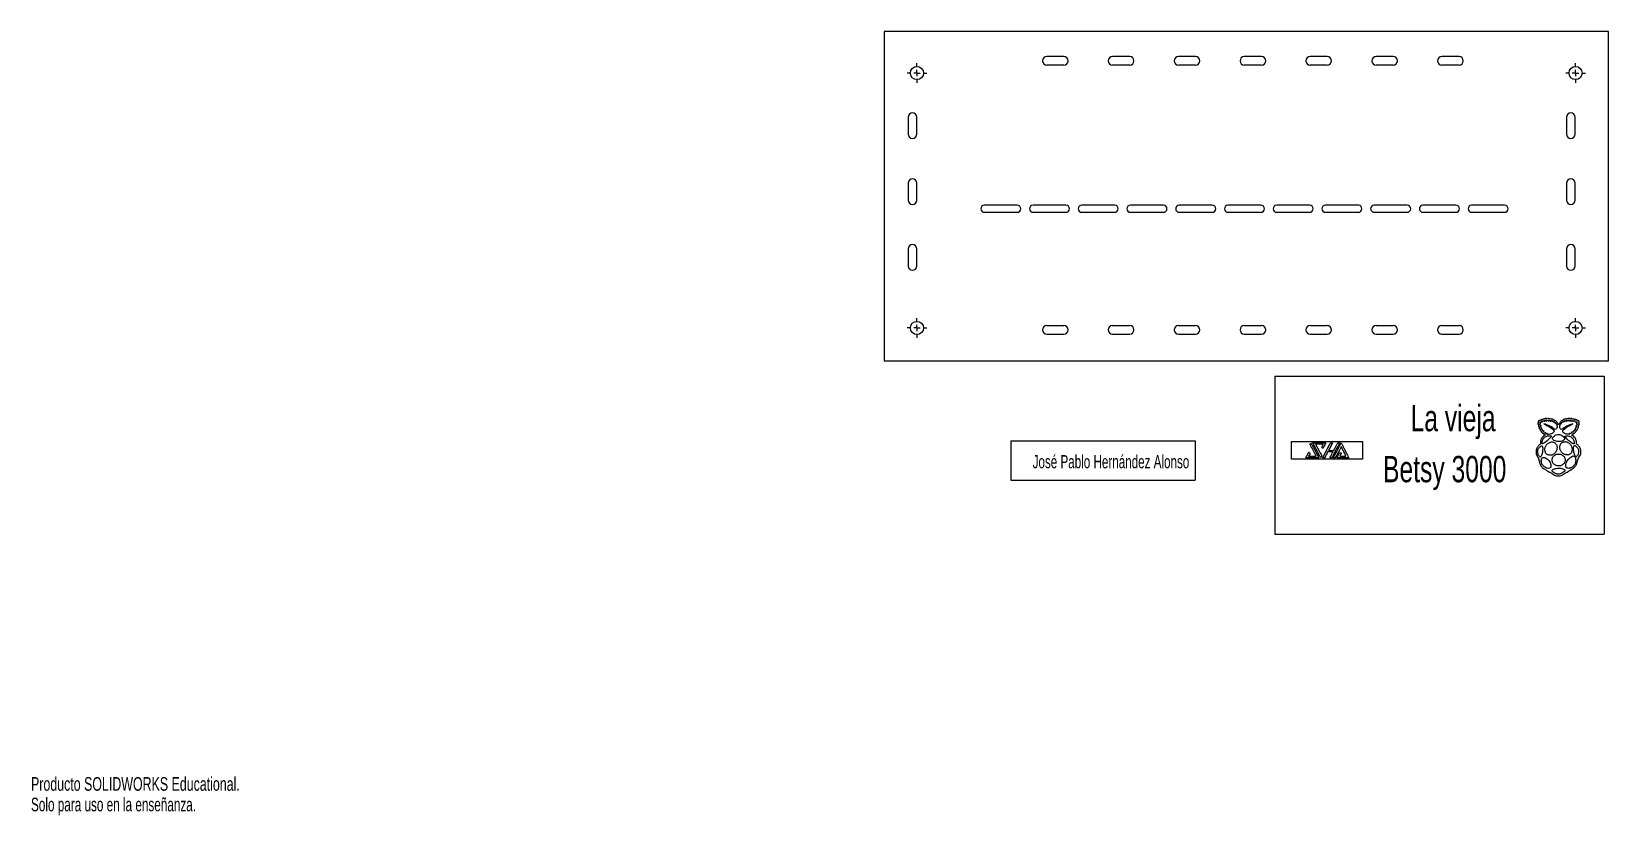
# Paper-space layout 'Layout1' of a CAD drawing. Extents: x 0 to 1198, y 0 to 595.
import ezdxf
from ezdxf.enums import TextEntityAlignment as Align

# ---------------------------------------------------------------- set-up
doc = ezdxf.new("R2010")
doc.units = 0
doc.layers.get('0').update_dxf_attribs({"linetype": 'CONTINUOUS'})

# ---------------------------------------------------------------- blocks, each defined once
blk = doc.blocks.new('RASPBERRY-PI__1_')
at = {"color": 7, "linetype": 'CONTINUOUS'}
for p, q in [((145, 3978), (143, 3959)), ((143, 3959), (146, 3937)), ((152, 3996), (145, 3978)), ((146, 3937), (154, 3912)), ((172, 4032), (152, 3996)), ((158, 4140), (154, 4106)), ((154, 4106), (158, 4070)), ((154, 3912), (189, 3847)), ((173, 4169), (158, 4140)), ((158, 4070), (172, 4032)), ((196, 4193), (173, 4169)), ((174, 3817), (173, 3798)), ((173, 3798), (177, 3778)), ((179, 3833), (174, 3817)), ((177, 3778), (185, 3757)), ((189, 3847), (179, 3833)), ((185, 3757), (199, 3736)), ((229, 4210), (196, 4193)), ((199, 3736), (217, 3716)), ((217, 3716), (240, 3696)), ((272, 4218), (229, 4210)), ((240, 3696), (234, 3649)), ((234, 3649), (236, 3627)), ((236, 3627), (242, 3606)), ((242, 3606), (252, 3586)), ((271, 3920), (256, 3948)), ((256, 3948), (340, 3948)), ((290, 3896), (271, 3920)), ((324, 4217), (272, 4218)), ((307, 4036), (273, 4099)), ((273, 4099), (475, 4099)), ((330, 3862), (290, 3896)), ((319, 3769), (291, 3814)), ((291, 3814), (316, 3804)), ((325, 3995), (307, 4036)), ((316, 3804), (341, 3801)), ((351, 3730), (319, 3769)), ((346, 4244), (324, 4217)), ((340, 3948), (325, 3995)), ((368, 3837), (330, 3862)), ((416, 3587), (340, 3646)), ((340, 3646), (424, 3646)), ((341, 3801), (366, 3804)), ((374, 4263), (346, 4244)), ((387, 3691), (351, 3730)), ((366, 3804), (391, 3814)), ((382, 3826), (368, 3837)), ((405, 4275), (374, 4263)), ((391, 3814), (382, 3826)), ((424, 3646), (387, 3691)), ((437, 4282), (405, 4275)), ((424, 4167), (487, 4173)), ((475, 4099), (424, 4167)), ((494, 4286), (437, 4282)), ((487, 4173), (546, 4171)), ((525, 4284), (494, 4286)), ((542, 4299), (525, 4284)), ((568, 4314), (542, 4299)), ((546, 4171), (599, 4162)), ((606, 4322), (568, 4314)), ((711, 3925), (592, 3965)), ((592, 3965), (741, 3886)), ((599, 4162), (643, 4150)), ((631, 4322), (606, 4322)), ((634, 4202), (610, 4217)), ((610, 4217), (795, 4167)), ((660, 4318), (631, 4322)), ((651, 4184), (634, 4202)), ((643, 4150), (653, 4157)), ((656, 4174), (651, 4184)), ((653, 4157), (657, 4165)), ((657, 4165), (656, 4174)), ((680, 4334), (660, 4318)), ((701, 4346), (680, 4334)), ((723, 4354), (701, 4346)), ((828, 3880), (711, 3925)), ((746, 4358), (723, 4354)), ((741, 3886), (874, 3810)), ((794, 4209), (744, 4251)), ((744, 4251), (818, 4235)), ((795, 4353), (746, 4358)), ((802, 4199), (794, 4209)), ((844, 4335), (795, 4353)), ((795, 4167), (803, 4179)), ((806, 4189), (802, 4199)), ((803, 4179), (806, 4189)), ((818, 4235), (870, 4215)), ((942, 3831), (828, 3880)), ((885, 4358), (844, 4335)), ((870, 4215), (909, 4192)), ((874, 3810), (992, 3739)), ((899, 4365), (885, 4358)), ((912, 4368), (899, 4365)), ((909, 4192), (946, 4167)), ((947, 4365), (912, 4368)), ((956, 4209), (928, 4251)), ((928, 4251), (983, 4226)), ((1053, 3776), (942, 3831)), ((946, 4167), (955, 4179)), ((977, 4358), (947, 4365)), ((955, 4179), (959, 4189)), ((959, 4189), (956, 4209)), ((1030, 4335), (977, 4358)), ((983, 4226), (1025, 4200)), ((992, 3739), (1095, 3671)), ((1025, 4200), (1096, 4150)), ((1064, 4344), (1030, 4335)), ((1159, 3717), (1053, 3776)), ((1091, 4346), (1064, 4344)), ((1114, 4343), (1091, 4346)), ((1095, 3671), (1184, 3606)), ((1096, 4150), (1109, 4163)), ((1109, 4163), (1118, 4179)), ((1132, 4337), (1114, 4343)), ((1120, 4202), (1114, 4234)), ((1114, 4234), (1172, 4181)), ((1118, 4179), (1120, 4202)), ((1164, 4318), (1132, 4337)), ((1261, 3653), (1159, 3717)), ((1198, 4301), (1164, 4318)), ((1172, 4181), (1203, 4151)), ((1184, 3606), (1261, 3544)), ((1232, 4304), (1198, 4301)), ((1203, 4151), (1231, 4116)), ((1231, 4116), (1241, 4123)), ((1262, 4302), (1232, 4304)), ((1241, 4123), (1248, 4132)), ((1252, 4152), (1248, 4200)), ((1248, 4200), (1321, 4125)), ((1248, 4132), (1252, 4152)), ((1358, 3585), (1261, 3653)), ((1287, 4295), (1262, 4302)), ((1309, 4284), (1287, 4295)), ((1347, 4254), (1309, 4284)), ((1321, 4125), (1383, 4049)), ((1383, 4217), (1347, 4254)), ((1432, 4217), (1383, 4217)), ((1383, 4049), (1392, 4055)), ((1392, 4055), (1397, 4070)), ((1397, 4070), (1399, 4116)), ((1399, 4116), (1452, 4057)), ((1491, 4181), (1432, 4217)), ((1452, 4057), (1504, 3984)), ((1541, 4138), (1491, 4181)), ((1504, 3984), (1549, 3901)), ((1562, 3605), (1535, 3570)), ((1583, 4090), (1541, 4138)), ((1549, 3901), (1568, 3858)), ((1581, 3644), (1562, 3605)), ((1568, 3858), (1582, 3814)), ((1591, 3684), (1581, 3644)), ((1582, 3814), (1591, 3770)), ((1617, 4039), (1583, 4090)), ((1591, 3770), (1594, 3726)), ((1594, 3726), (1591, 3684)), ((1646, 3987), (1617, 4039)), ((1669, 3936), (1646, 3987)), ((1702, 3847), (1669, 3936)), ((1736, 3929), (1702, 3847)), ((1761, 3979), (1736, 3929)), ((1792, 4032), (1761, 3979)), ((1828, 4085), (1792, 4032)), ((1800, 3726), (1804, 3770)), ((1803, 3684), (1800, 3726)), ((1813, 3644), (1803, 3684)), ((1804, 3770), (1813, 3814)), ((1813, 3814), (1827, 3858)), ((1830, 3605), (1813, 3644)), ((1827, 3858), (1845, 3901)), ((1869, 4136), (1828, 4085)), ((1856, 3570), (1830, 3605)), ((1845, 3901), (1892, 3984)), ((1917, 4181), (1869, 4136)), ((1892, 3984), (1947, 4057)), ((1971, 4217), (1917, 4181)), ((1947, 4057), (2004, 4116)), ((2021, 4217), (1971, 4217)), ((2004, 4116), (2007, 4094)), ((2007, 4094), (2012, 4076)), ((2012, 4076), (2021, 4049)), ((2057, 4254), (2021, 4217)), ((2021, 4049), (2088, 4125)), ((2125, 3651), (2028, 3584)), ((2094, 4284), (2057, 4254)), ((2088, 4125), (2155, 4200)), ((2116, 4295), (2094, 4284)), ((2141, 4302), (2116, 4295)), ((2227, 3713), (2125, 3651)), ((2125, 3544), (2202, 3606)), ((2171, 4304), (2141, 4302)), ((2155, 4200), (2151, 4158)), ((2151, 4158), (2155, 4139)), ((2155, 4139), (2172, 4116)), ((2206, 4301), (2171, 4304)), ((2172, 4116), (2198, 4151)), ((2198, 4151), (2227, 4181)), ((2202, 3606), (2292, 3671)), ((2239, 4318), (2206, 4301)), ((2227, 4181), (2262, 4208)), ((2334, 3770), (2227, 3713)), ((2271, 4337), (2239, 4318)), ((2262, 4208), (2307, 4234)), ((2289, 4343), (2271, 4337)), ((2312, 4346), (2289, 4343)), ((2292, 3671), (2395, 3739)), ((2297, 4216), (2293, 4202)), ((2293, 4202), (2293, 4189)), ((2293, 4189), (2296, 4179)), ((2296, 4179), (2309, 4163)), ((2307, 4234), (2297, 4216)), ((2309, 4163), (2323, 4150)), ((2339, 4344), (2312, 4346)), ((2323, 4150), (2395, 4200)), ((2444, 3823), (2334, 3770)), ((2374, 4335), (2339, 4344)), ((2412, 4351), (2374, 4335)), ((2395, 4200), (2437, 4226)), ((2395, 3739), (2512, 3810)), ((2454, 4366), (2412, 4351)), ((2437, 4226), (2491, 4251)), ((2558, 3873), (2444, 3823)), ((2477, 4369), (2454, 4366)), ((2464, 4209), (2461, 4189)), ((2461, 4189), (2465, 4179)), ((2491, 4251), (2464, 4209)), ((2465, 4179), (2475, 4167)), ((2475, 4167), (2511, 4189)), ((2501, 4365), (2477, 4369)), ((2529, 4355), (2501, 4365)), ((2511, 4189), (2550, 4209)), ((2512, 3810), (2645, 3886)), ((2559, 4335), (2529, 4355)), ((2550, 4209), (2602, 4228)), ((2794, 3965), (2558, 3873)), ((2609, 4353), (2559, 4335)), ((2602, 4228), (2676, 4251)), ((2635, 4357), (2609, 4353)), ((2624, 4189), (2622, 4179)), ((2622, 4179), (2626, 4167)), ((2638, 4209), (2624, 4189)), ((2626, 4167), (2811, 4217)), ((2661, 4358), (2635, 4357)), ((2659, 4228), (2638, 4209)), ((2645, 3886), (2794, 3965)), ((2676, 4251), (2659, 4228)), ((2688, 4354), (2661, 4358)), ((2716, 4346), (2688, 4354)), ((2777, 4318), (2716, 4346)), ((2768, 4177), (2763, 4163)), ((2763, 4163), (2767, 4156)), ((2767, 4156), (2777, 4150)), ((2811, 4217), (2768, 4177)), ((2831, 4324), (2777, 4318)), ((2777, 4150), (2827, 4164)), ((2827, 4164), (2880, 4177)), ((2869, 4320), (2831, 4324)), ((2895, 4306), (2869, 4320)), ((2880, 4177), (2935, 4181)), ((2911, 4284), (2895, 4306)), ((2943, 4286), (2911, 4284)), ((3004, 3595), (2928, 3528)), ((2935, 4181), (2964, 4176)), ((3000, 4282), (2943, 4286)), ((2995, 4167), (2945, 4116)), ((2945, 4116), (3147, 4116)), ((2964, 4176), (2995, 4167)), ((3069, 3732), (2995, 3663)), ((2995, 3663), (3008, 3653)), ((3031, 4275), (3000, 4282)), ((3079, 3663), (3004, 3595)), ((3008, 3653), (3025, 3650)), ((3025, 3650), (3047, 3653)), ((3049, 3837), (3029, 3814)), ((3029, 3814), (3044, 3804)), ((3062, 4263), (3031, 4275)), ((3044, 3804), (3067, 3801)), ((3047, 3653), (3079, 3663)), ((3081, 3864), (3049, 3837)), ((3090, 4244), (3062, 4263)), ((3078, 4010), (3063, 3965)), ((3063, 3965), (3147, 3965)), ((3067, 3801), (3095, 3804)), ((3102, 3769), (3069, 3732)), ((3098, 4047), (3078, 4010)), ((3116, 3904), (3081, 3864)), ((3113, 4217), (3090, 4244)), ((3095, 3804), (3130, 3814)), ((3147, 4116), (3098, 4047)), ((3130, 3814), (3102, 3769)), ((3159, 4218), (3113, 4217)), ((3133, 3931), (3116, 3904)), ((3147, 3965), (3133, 3931)), ((3197, 4210), (3159, 4218)), ((3171, 3591), (3179, 3611)), ((3179, 3611), (3184, 3632)), ((3180, 3679), (3212, 3727)), ((3184, 3655), (3180, 3679)), ((3184, 3632), (3184, 3655)), ((3228, 4193), (3197, 4210)), ((3212, 3727), (3231, 3770)), ((3249, 4169), (3228, 4193)), ((3231, 3847), (3251, 3877)), ((3237, 3809), (3231, 3847)), ((3231, 3770), (3237, 3809)), ((3247, 4032), (3261, 4070)), ((3261, 3994), (3247, 4032)), ((3262, 4140), (3249, 4169)), ((3251, 3877), (3264, 3904)), ((3261, 4070), (3266, 4106)), ((3270, 3952), (3261, 3994)), ((3266, 4106), (3262, 4140)), ((3264, 3904), (3270, 3929)), ((3270, 3929), (3270, 3952)), ((252, 3586), (266, 3566)), ((266, 3566), (307, 3528)), ((324, 2436), (291, 2386)), ((307, 3528), (306, 3498)), ((306, 3498), (313, 3471)), ((313, 3471), (327, 3447)), ((326, 2506), (324, 2436)), ((332, 2571), (326, 2506)), ((327, 3447), (345, 3425)), ((341, 2632), (332, 2571)), ((354, 2688), (341, 2632)), ((345, 3425), (383, 3389)), ((370, 2740), (354, 2688)), ((389, 2788), (370, 2740)), ((383, 3389), (408, 3360)), ((411, 2832), (389, 2788)), ((408, 3511), (456, 3513)), ((458, 3476), (408, 3511)), ((408, 3360), (422, 3323)), ((435, 2873), (411, 2832)), ((492, 3528), (416, 3587)), ((422, 3323), (446, 3287)), ((492, 2946), (435, 2873)), ((446, 3287), (464, 3270)), ((456, 3513), (476, 3518)), ((509, 3446), (458, 3476)), ((459, 2543), (467, 2613)), ((459, 2470), (459, 2543)), ((462, 2456), (459, 2470)), ((470, 2448), (462, 2456)), ((464, 3270), (488, 3254)), ((467, 2613), (483, 2678)), ((483, 2445), (470, 2448)), ((476, 3518), (492, 3528)), ((483, 2678), (505, 2739)), ((498, 2445), (483, 2445)), ((488, 3254), (519, 3239)), ((558, 3008), (492, 2946)), ((540, 2459), (498, 2445)), ((505, 2739), (533, 2795)), ((610, 3394), (509, 3446)), ((519, 3239), (559, 3226)), ((525, 3377), (567, 3379)), ((546, 3360), (525, 3377)), ((533, 2795), (567, 2846)), ((592, 2486), (540, 2459)), ((569, 3345), (546, 3360)), ((631, 3061), (558, 3008)), ((559, 3226), (568, 3197)), ((567, 3379), (610, 3394)), ((567, 2846), (607, 2891)), ((568, 3197), (580, 3174)), ((622, 3320), (569, 3345)), ((580, 3174), (597, 3156)), ((653, 2524), (592, 2486)), ((597, 3156), (616, 3142)), ((607, 2891), (651, 2932)), ((616, 3142), (661, 3122)), ((744, 3276), (622, 3320)), ((711, 3108), (631, 3061)), ((651, 2932), (701, 2967)), ((719, 2572), (653, 2524)), ((661, 3122), (711, 3108)), ((676, 3243), (699, 3246)), ((709, 3232), (676, 3243)), ((699, 3246), (717, 3253)), ((701, 2967), (755, 2996)), ((741, 3226), (709, 3232)), ((717, 3253), (744, 3276)), ((859, 2686), (719, 2572)), ((803, 3220), (741, 3226)), ((755, 2996), (813, 3020)), ((793, 2361), (829, 2400)), ((852, 3217), (803, 3220)), ((813, 3020), (874, 3037)), ((828, 3159), (866, 3184)), ((888, 3154), (828, 3159)), ((829, 2400), (866, 2436)), ((868, 3214), (852, 3217)), ((993, 2809), (859, 2686)), ((866, 3184), (875, 3196)), ((866, 2436), (905, 2468)), ((879, 3209), (868, 3214)), ((874, 3037), (938, 3048)), ((875, 3196), (879, 3209)), ((962, 3156), (888, 3154)), ((905, 2468), (946, 2497)), ((938, 3048), (1006, 3052)), ((946, 2497), (989, 2521)), ((1045, 3165), (962, 3156)), ((989, 2521), (1032, 2542)), ((1098, 2921), (993, 2809)), ((1006, 3052), (1075, 3050)), ((1032, 2542), (1076, 2558)), ((1130, 3186), (1045, 3165)), ((1075, 3050), (1147, 3041)), ((1076, 2558), (1120, 2570)), ((1135, 2968), (1098, 2921)), ((1120, 2570), (1164, 2577)), ((1172, 3201), (1130, 3186)), ((1157, 3005), (1135, 2968)), ((1147, 3041), (1157, 3038)), ((1157, 3038), (1162, 3030)), ((1161, 3019), (1157, 3005)), ((1162, 3030), (1161, 3019)), ((1164, 2577), (1209, 2580)), ((1213, 3220), (1172, 3201)), ((1209, 2580), (1252, 2578)), ((1251, 3243), (1213, 3220)), ((1248, 2856), (1251, 2879)), ((1250, 2834), (1248, 2856)), ((1257, 2812), (1250, 2834)), ((1286, 3270), (1251, 3243)), ((1251, 2879), (1258, 2902)), ((1252, 2578), (1295, 2572)), ((1281, 2767), (1257, 2812)), ((1258, 2902), (1286, 2950)), ((1261, 3544), (1327, 3485)), ((1321, 2725), (1281, 2767)), ((1318, 3301), (1286, 3270)), ((1286, 2950), (1330, 2998)), ((1295, 2572), (1337, 2560)), ((1345, 3338), (1318, 3301)), ((1374, 2686), (1321, 2725)), ((1327, 3485), (1383, 3427)), ((1330, 2998), (1387, 3043)), ((1337, 2560), (1377, 2543)), ((1367, 3380), (1345, 3338)), ((1450, 3511), (1358, 3585)), ((1383, 3427), (1367, 3380)), ((1440, 2653), (1374, 2686)), ((1377, 2543), (1416, 2520)), ((1387, 3043), (1455, 3082)), ((1416, 2520), (1452, 2493)), ((1517, 2627), (1440, 2653)), ((1498, 3539), (1450, 3511)), ((1452, 2493), (1484, 2462)), ((1455, 3082), (1532, 3114)), ((1484, 2462), (1512, 2428)), ((1535, 3570), (1498, 3539)), ((1512, 2428), (1535, 2391)), ((1605, 2610), (1517, 2627)), ((1532, 3114), (1615, 3134)), ((1702, 2604), (1605, 2610)), ((1615, 3134), (1702, 3142)), ((1702, 3142), (1779, 3135)), ((1798, 2609), (1702, 2604)), ((1779, 3135), (1857, 3116)), ((1886, 2622), (1798, 2609)), ((1844, 2365), (1865, 2406)), ((1891, 3539), (1856, 3570)), ((1857, 3116), (1934, 3086)), ((1865, 2406), (1890, 2444)), ((1963, 2643), (1886, 2622)), ((1890, 2444), (1919, 2479)), ((1937, 3511), (1891, 3539)), ((1919, 2479), (1951, 2510)), ((1934, 3086), (2004, 3047)), ((2028, 3584), (1937, 3511)), ((1951, 2510), (1987, 2537)), ((2029, 2671), (1963, 2643)), ((1987, 2537), (2026, 2560)), ((2004, 3427), (2059, 3485)), ((2020, 3380), (2004, 3427)), ((2004, 3047), (2065, 3001)), ((2042, 3339), (2020, 3380)), ((2026, 2560), (2067, 2577)), ((2083, 2706), (2029, 2671)), ((2069, 3303), (2042, 3339)), ((2059, 3485), (2125, 3544)), ((2065, 3001), (2113, 2950)), ((2067, 2577), (2109, 2590)), ((2100, 3272), (2069, 3303)), ((2122, 2746), (2083, 2706)), ((2135, 3246), (2100, 3272)), ((2109, 2590), (2153, 2598)), ((2113, 2950), (2130, 2923)), ((2136, 2768), (2122, 2746)), ((2130, 2923), (2144, 2896)), ((2174, 3224), (2135, 3246)), ((2147, 2791), (2136, 2768)), ((2144, 2896), (2152, 2867)), ((2153, 2814), (2147, 2791)), ((2152, 2867), (2155, 2839)), ((2155, 2839), (2153, 2814)), ((2153, 2598), (2198, 2600)), ((2214, 3206), (2174, 3224)), ((2191, 3013), (2196, 3021)), ((2191, 3002), (2191, 3013)), ((2196, 2988), (2191, 3002)), ((2196, 3021), (2206, 3024)), ((2218, 2951), (2196, 2988)), ((2198, 2600), (2243, 2599)), ((2206, 3024), (2277, 3033)), ((2256, 3192), (2214, 3206)), ((2254, 2904), (2218, 2951)), ((2243, 2599), (2288, 2592)), ((2360, 2792), (2254, 2904)), ((2342, 3173), (2256, 3192)), ((2277, 3033), (2347, 3036)), ((2288, 2592), (2334, 2581)), ((2334, 2581), (2378, 2565)), ((2425, 3163), (2342, 3173)), ((2347, 3036), (2414, 3032)), ((2493, 2669), (2360, 2792)), ((2378, 2565), (2422, 2545)), ((2414, 3032), (2479, 3022)), ((2422, 2545), (2464, 2521)), ((2559, 3159), (2425, 3163)), ((2464, 2521), (2505, 2492)), ((2479, 3022), (2540, 3006)), ((2634, 2556), (2493, 2669)), ((2505, 2492), (2543, 2459)), ((2524, 3219), (2508, 3209)), ((2508, 3209), (2514, 3196)), ((2514, 3196), (2527, 3184)), ((2547, 3224), (2524, 3219)), ((2527, 3184), (2559, 3159)), ((2540, 3006), (2598, 2984)), ((2543, 2459), (2579, 2422)), ((2607, 3228), (2547, 3224)), ((2579, 2422), (2613, 2380)), ((2598, 2984), (2652, 2955)), ((2676, 3235), (2607, 3228)), ((2700, 2508), (2634, 2556)), ((2652, 2955), (2701, 2921)), ((2729, 3309), (2676, 3293)), ((2676, 3293), (2703, 3270)), ((2710, 3244), (2676, 3235)), ((2693, 3108), (2742, 3122)), ((2767, 3062), (2693, 3108)), ((2761, 2469), (2700, 2508)), ((2701, 2921), (2746, 2882)), ((2703, 3270), (2721, 3262)), ((2743, 3259), (2710, 3244)), ((2721, 3262), (2743, 3259)), ((2783, 3329), (2729, 3309)), ((2742, 3122), (2787, 3142)), ((2746, 2882), (2786, 2836)), ((2813, 2442), (2761, 2469)), ((2838, 3010), (2767, 3062)), ((2834, 3352), (2783, 3329)), ((2786, 2836), (2820, 2785)), ((2787, 3142), (2807, 3156)), ((2807, 3156), (2823, 3174)), ((2918, 3446), (2811, 3394)), ((2811, 3394), (2826, 3377)), ((2855, 2429), (2813, 2442)), ((2820, 2785), (2848, 2729)), ((2823, 3174), (2836, 3197)), ((2826, 3377), (2844, 3373)), ((2878, 3377), (2834, 3352)), ((2836, 3197), (2844, 3226)), ((2904, 2950), (2838, 3010)), ((2844, 3373), (2878, 3377)), ((2844, 3226), (2884, 3239)), ((2848, 2729), (2870, 2668)), ((2871, 2428), (2855, 2429)), ((2870, 2668), (2886, 2601)), ((2883, 2432), (2871, 2428)), ((2891, 2440), (2883, 2432)), ((2884, 3239), (2915, 3254)), ((2886, 2601), (2894, 2530)), ((2895, 2453), (2891, 2440)), ((2894, 2530), (2895, 2453)), ((2962, 2879), (2904, 2950)), ((2915, 3254), (2939, 3270)), ((2969, 3476), (2918, 3446)), ((2928, 3528), (2944, 3518)), ((2939, 3270), (2958, 3287)), ((2944, 3518), (2964, 3513)), ((2958, 3287), (2981, 3323)), ((2987, 2839), (2962, 2879)), ((2964, 3513), (3012, 3511)), ((3012, 3511), (2969, 3476)), ((2981, 3323), (2995, 3360)), ((3010, 2795), (2987, 2839)), ((2995, 3360), (3028, 3379)), ((3030, 2747), (3010, 2795)), ((3028, 3379), (3066, 3413)), ((3047, 2695), (3030, 2747)), ((3061, 2638), (3047, 2695)), ((3071, 2576), (3061, 2638)), ((3066, 3413), (3084, 3435)), ((3077, 2509), (3071, 2576)), ((3079, 2436), (3077, 2509)), ((3113, 2386), (3079, 2436)), ((3084, 3435), (3099, 3462)), ((3099, 3462), (3109, 3493)), ((3109, 3493), (3113, 3528)), ((3113, 3528), (3147, 3557)), ((3147, 3557), (3171, 3591)), ((5, 1899), (0, 1827)), ((0, 1827), (3, 1752)), ((3, 1752), (16, 1677)), ((17, 1970), (5, 1899)), ((16, 1677), (38, 1601)), ((36, 2038), (17, 1970)), ((61, 2102), (36, 2038)), ((38, 1601), (71, 1526)), ((91, 2163), (61, 2102)), ((71, 1526), (116, 1451)), ((125, 2219), (91, 2163)), ((116, 1451), (172, 1378)), ((163, 2270), (125, 2219)), ((126, 1846), (131, 1907)), ((128, 1786), (126, 1846)), ((136, 1727), (128, 1786)), ((131, 1907), (144, 1968)), ((150, 1670), (136, 1727)), ((144, 1968), (163, 2027)), ((169, 1617), (150, 1670)), ((204, 2315), (163, 2270)), ((163, 2027), (191, 2085)), ((193, 1566), (169, 1617)), ((172, 1378), (188, 1295)), ((188, 1295), (208, 1220)), ((191, 2085), (227, 2141)), ((222, 1521), (193, 1566)), ((247, 2354), (204, 2315)), ((208, 1220), (256, 1075)), ((254, 1480), (222, 1521)), ((227, 2141), (272, 2193)), ((291, 2386), (247, 2354)), ((291, 1445), (254, 1480)), ((272, 2193), (327, 2242)), ((308, 1442), (291, 1445)), ((324, 1444), (308, 1442)), ((341, 1452), (324, 1444)), ((327, 2242), (391, 2285)), ((357, 1465), (341, 1452)), ((387, 1503), (357, 1465)), ((415, 1557), (387, 1503)), ((391, 2285), (410, 2288)), ((395, 1172), (401, 1240)), ((401, 1240), (416, 1298)), ((410, 2288), (428, 2286)), ((440, 1624), (415, 1557)), ((416, 1298), (441, 1345)), ((428, 2286), (443, 2278)), ((461, 1699), (440, 1624)), ((441, 1345), (457, 1363)), ((443, 2278), (457, 2266)), ((457, 2266), (479, 2227)), ((457, 1363), (475, 1378)), ((479, 1780), (461, 1699)), ((475, 1378), (501, 1391)), ((479, 2227), (493, 2173)), ((492, 1865), (479, 1780)), ((500, 1949), (492, 1865)), ((493, 2173), (502, 2106)), ((504, 2031), (500, 1949)), ((501, 1391), (529, 1400)), ((502, 2106), (504, 2031)), ((529, 1400), (558, 1404)), ((558, 1404), (589, 1405)), ((589, 1405), (654, 1394)), ((654, 1394), (721, 1369)), ((667, 1977), (668, 2025)), ((670, 1930), (667, 1977)), ((668, 2025), (672, 2074)), ((678, 1884), (670, 1930)), ((672, 2074), (682, 2124)), ((690, 1840), (678, 1884)), ((682, 2124), (695, 2173)), ((705, 1798), (690, 1840)), ((695, 2173), (712, 2222)), ((725, 1759), (705, 1798)), ((712, 2222), (734, 2271)), ((721, 1369), (789, 1332)), ((749, 1722), (725, 1759)), ((734, 2271), (760, 2319)), ((777, 1687), (749, 1722)), ((760, 2319), (793, 2361)), ((809, 1657), (777, 1687)), ((789, 1332), (855, 1283)), ((844, 1630), (809, 1657)), ((883, 1607), (844, 1630)), ((855, 1283), (920, 1225)), ((924, 1589), (883, 1607)), ((920, 1225), (979, 1159)), ((967, 1577), (924, 1589)), ((1011, 1569), (967, 1577)), ((1056, 1566), (1011, 1569)), ((1101, 1568), (1056, 1566)), ((1146, 1574), (1101, 1568)), ((1191, 1585), (1146, 1574)), ((1236, 1601), (1191, 1585)), ((1215, 1210), (1217, 1256)), ((1217, 1163), (1215, 1210)), ((1217, 1256), (1224, 1301)), ((1224, 1301), (1236, 1345)), ((1279, 1621), (1236, 1601)), ((1236, 1345), (1253, 1387)), ((1253, 1387), (1273, 1426)), ((1273, 1426), (1298, 1464)), ((1322, 1646), (1279, 1621)), ((1298, 1464), (1326, 1499)), ((1362, 1674), (1322, 1646)), ((1326, 1499), (1357, 1531)), ((1357, 1531), (1392, 1560)), ((1401, 1707), (1362, 1674)), ((1392, 1560), (1429, 1586)), ((1437, 1745), (1401, 1707)), ((1429, 1586), (1469, 1609)), ((1470, 1786), (1437, 1745)), ((1469, 1609), (1512, 1628)), ((1500, 1831), (1470, 1786)), ((1526, 1879), (1500, 1831)), ((1512, 1628), (1557, 1643)), ((1548, 1928), (1526, 1879)), ((1535, 2391), (1555, 2351)), ((1566, 1977), (1548, 1928)), ((1555, 2351), (1571, 2309)), ((1557, 1643), (1603, 1654)), ((1579, 2026), (1566, 1977)), ((1571, 2309), (1583, 2265)), ((1588, 2075), (1579, 2026)), ((1583, 2265), (1590, 2220)), ((1593, 2124), (1588, 2075)), ((1590, 2220), (1594, 2173)), ((1594, 2173), (1593, 2124)), ((1603, 1654), (1652, 1661)), ((1652, 1661), (1702, 1663)), ((1702, 1663), (1754, 1661)), ((1754, 1661), (1805, 1654)), ((1802, 2183), (1806, 2230)), ((1803, 2134), (1802, 2183)), ((1808, 2085), (1803, 2134)), ((1805, 1654), (1854, 1643)), ((1806, 2230), (1815, 2277)), ((1817, 2036), (1808, 2085)), ((1815, 2277), (1828, 2322)), ((1831, 1987), (1817, 2036)), ((1828, 2322), (1844, 2365)), ((1850, 1940), (1831, 1987)), ((1874, 1893), (1850, 1940)), ((1854, 1643), (1901, 1628)), ((1903, 1848), (1874, 1893)), ((1901, 1628), (1945, 1609)), ((1933, 1806), (1903, 1848)), ((1966, 1767), (1933, 1806)), ((1945, 1609), (1987, 1586)), ((2003, 1732), (1966, 1767)), ((1987, 1586), (2025, 1560)), ((2041, 1701), (2003, 1732)), ((2025, 1560), (2061, 1531)), ((2082, 1674), (2041, 1701)), ((2061, 1531), (2093, 1499)), ((2124, 1650), (2082, 1674)), ((2093, 1499), (2121, 1464)), ((2121, 1464), (2146, 1426)), ((2167, 1631), (2124, 1650)), ((2146, 1426), (2167, 1387)), ((2212, 1615), (2167, 1631)), ((2167, 1387), (2184, 1345)), ((2184, 1345), (2196, 1301)), ((2196, 1301), (2203, 1256)), ((2203, 1256), (2206, 1210)), ((2206, 1210), (2203, 1163)), ((2257, 1604), (2212, 1615)), ((2302, 1597), (2257, 1604)), ((2348, 1594), (2302, 1597)), ((2392, 1596), (2348, 1594)), ((2382, 1168), (2441, 1243)), ((2436, 1601), (2392, 1596)), ((2479, 1612), (2436, 1601)), ((2441, 1243), (2505, 1315)), ((2520, 1627), (2479, 1612)), ((2505, 1315), (2571, 1379)), ((2559, 1647), (2520, 1627)), ((2594, 1674), (2559, 1647)), ((2571, 1379), (2638, 1433)), ((2626, 1705), (2594, 1674)), ((2613, 2380), (2643, 2335)), ((2654, 1739), (2626, 1705)), ((2638, 1433), (2703, 1474)), ((2643, 2335), (2669, 2287)), ((2678, 1776), (2654, 1739)), ((2669, 2287), (2691, 2239)), ((2698, 1815), (2678, 1776)), ((2691, 2239), (2708, 2190)), ((2714, 1857), (2698, 1815)), ((2703, 1474), (2767, 1501)), ((2708, 2190), (2722, 2140)), ((2725, 1901), (2714, 1857)), ((2722, 2140), (2731, 2091)), ((2733, 1947), (2725, 1901)), ((2731, 2091), (2736, 2042)), ((2736, 1994), (2733, 1947)), ((2736, 2042), (2736, 1994)), ((2767, 1501), (2797, 1509)), ((2797, 1509), (2826, 1513)), ((2826, 1513), (2854, 1511)), ((2842, 2036), (2844, 2112)), ((2845, 1954), (2842, 2036)), ((2844, 2112), (2852, 2180)), ((2855, 1869), (2845, 1954)), ((2852, 2180), (2868, 2236)), ((2854, 1511), (2880, 1506)), ((2869, 1785), (2855, 1869)), ((2868, 2236), (2891, 2277)), ((2887, 1704), (2869, 1785)), ((2880, 1506), (2905, 1495)), ((2910, 1629), (2887, 1704)), ((2891, 2277), (2905, 2291)), ((2905, 2291), (2922, 2300)), ((2905, 1495), (2928, 1479)), ((2936, 1564), (2910, 1629)), ((2922, 2300), (2941, 2303)), ((2928, 1479), (2958, 1426)), ((2965, 1512), (2936, 1564)), ((2941, 2303), (2962, 2302)), ((2958, 1426), (2982, 1358)), ((2962, 2302), (3026, 2261)), ((2996, 1476), (2965, 1512)), ((2982, 1358), (3000, 1278)), ((3012, 1464), (2996, 1476)), ((3000, 1278), (3008, 1191)), ((3029, 1458), (3012, 1464)), ((3026, 2261), (3080, 2215)), ((3045, 1457), (3029, 1458)), ((3063, 1462), (3045, 1457)), ((3099, 1496), (3063, 1462)), ((3080, 2215), (3125, 2164)), ((3131, 1538), (3099, 1496)), ((3159, 2354), (3113, 2386)), ((3113, 1075), (3163, 1220)), ((3125, 2164), (3162, 2109)), ((3160, 1584), (3131, 1538)), ((3204, 2315), (3159, 2354)), ((3184, 1635), (3160, 1584)), ((3162, 2109), (3189, 2051)), ((3163, 1220), (3214, 1378)), ((3203, 1690), (3184, 1635)), ((3189, 2051), (3209, 1992)), ((3217, 1748), (3203, 1690)), ((3247, 2270), (3204, 2315)), ((3209, 1992), (3221, 1931)), ((3214, 1378), (3276, 1451)), ((3225, 1808), (3217, 1748)), ((3221, 1931), (3226, 1869)), ((3226, 1869), (3225, 1808)), ((3287, 2219), (3247, 2270)), ((3276, 1451), (3326, 1526)), ((3322, 2163), (3287, 2219)), ((3353, 2102), (3322, 2163)), ((3326, 1526), (3363, 1601)), ((3378, 2038), (3353, 2102)), ((3363, 1601), (3389, 1677)), ((3396, 1970), (3378, 2038)), ((3389, 1677), (3405, 1752)), ((3407, 1899), (3396, 1970)), ((3405, 1752), (3410, 1827)), ((3410, 1827), (3407, 1899)), ((256, 1075), (269, 1005)), ((269, 1005), (287, 940)), ((287, 940), (310, 879)), ((310, 879), (337, 823)), ((337, 823), (367, 771)), ((367, 771), (400, 724)), ((401, 1096), (395, 1172)), ((400, 724), (435, 681)), ((418, 1014), (401, 1096)), ((449, 928), (418, 1014)), ((435, 681), (471, 643)), ((492, 840), (449, 928)), ((471, 643), (543, 579)), ((528, 792), (492, 840)), ((565, 750), (528, 792)), ((543, 579), (611, 532)), ((603, 713), (565, 750)), ((643, 680), (603, 713)), ((611, 532), (669, 501)), ((683, 653), (643, 680)), ((669, 501), (711, 487)), ((723, 630), (683, 653)), ((711, 487), (802, 415)), ((803, 596), (723, 630)), ((802, 415), (904, 349)), ((879, 579), (803, 596)), ((950, 575), (879, 579)), ((904, 349), (1018, 289)), ((1012, 585), (950, 575)), ((979, 1159), (1026, 1096)), ((1063, 605), (1012, 585)), ((1018, 289), (1147, 235)), ((1026, 1096), (1065, 1023)), ((1083, 626), (1063, 605)), ((1065, 1023), (1096, 944)), ((1099, 652), (1083, 626)), ((1096, 944), (1116, 863)), ((1110, 681), (1099, 652)), ((1118, 713), (1110, 681)), ((1116, 863), (1124, 785)), ((1124, 785), (1118, 713)), ((1147, 235), (1211, 177)), ((1211, 177), (1276, 127)), ((1215, 403), (1218, 422)), ((1217, 389), (1215, 403)), ((1225, 1118), (1217, 1163)), ((1225, 372), (1217, 389)), ((1218, 422), (1228, 440)), ((1238, 1074), (1225, 1118)), ((1255, 330), (1225, 372)), ((1228, 440), (1244, 458)), ((1256, 1032), (1238, 1074)), ((1244, 458), (1265, 475)), ((1302, 284), (1255, 330)), ((1277, 993), (1256, 1032)), ((1265, 475), (1321, 506)), ((1276, 127), (1342, 87)), ((1303, 955), (1277, 993)), ((1364, 237), (1302, 284)), ((1333, 920), (1303, 955)), ((1321, 506), (1391, 533)), ((1366, 888), (1333, 920)), ((1342, 87), (1410, 54)), ((1437, 194), (1364, 237)), ((1402, 859), (1366, 888)), ((1391, 533), (1470, 556)), ((1441, 833), (1402, 859)), ((1410, 54), (1478, 30)), ((1519, 160), (1437, 194)), ((1482, 810), (1441, 833)), ((1470, 556), (1555, 573)), ((1478, 30), (1546, 13)), ((1526, 791), (1482, 810)), ((1563, 147), (1519, 160)), ((1572, 776), (1526, 791)), ((1546, 13), (1615, 3)), ((1555, 573), (1639, 584)), ((1608, 138), (1563, 147)), ((1620, 765), (1572, 776)), ((1655, 134), (1608, 138)), ((1615, 3), (1684, 0)), ((1669, 758), (1620, 765)), ((1639, 584), (1719, 588)), ((1702, 135), (1655, 134)), ((1719, 756), (1669, 758)), ((1684, 0), (1754, 3)), ((1746, 137), (1702, 135)), ((1768, 758), (1719, 756)), ((1719, 588), (1797, 590)), ((1790, 144), (1746, 137)), ((1754, 3), (1823, 13)), ((1817, 765), (1768, 758)), ((1877, 170), (1790, 144)), ((1797, 590), (1877, 583)), ((1863, 776), (1817, 765)), ((1823, 13), (1892, 30)), ((1908, 791), (1863, 776)), ((1877, 583), (1956, 569)), ((1959, 207), (1877, 170)), ((1892, 30), (1960, 54)), ((1951, 810), (1908, 791)), ((1991, 833), (1951, 810)), ((1956, 569), (2029, 548)), ((2033, 252), (1959, 207)), ((1960, 54), (2027, 87)), ((2028, 859), (1991, 833)), ((2027, 87), (2094, 127)), ((2063, 888), (2028, 859)), ((2029, 548), (2093, 522)), ((2096, 300), (2033, 252)), ((2094, 920), (2063, 888)), ((2093, 522), (2143, 491)), ((2122, 955), (2094, 920)), ((2094, 127), (2159, 177)), ((2145, 347), (2096, 300)), ((2147, 993), (2122, 955)), ((2143, 491), (2162, 475)), ((2177, 389), (2145, 347)), ((2167, 1032), (2147, 993)), ((2159, 177), (2223, 235)), ((2162, 475), (2177, 457)), ((2184, 1074), (2167, 1032)), ((2177, 457), (2185, 439)), ((2186, 406), (2177, 389)), ((2196, 1118), (2184, 1074)), ((2185, 439), (2189, 420)), ((2189, 420), (2186, 406)), ((2203, 1163), (2196, 1118)), ((2223, 235), (2352, 289)), ((2252, 773), (2253, 814)), ((2254, 735), (2252, 773)), ((2253, 814), (2266, 901)), ((2261, 701), (2254, 735)), ((2272, 670), (2261, 701)), ((2266, 901), (2293, 992)), ((2287, 643), (2272, 670)), ((2307, 622), (2287, 643)), ((2293, 992), (2332, 1082)), ((2328, 607), (2307, 622)), ((2353, 594), (2328, 607)), ((2332, 1082), (2382, 1168)), ((2352, 289), (2466, 349)), ((2413, 578), (2353, 594)), ((2484, 574), (2413, 578)), ((2466, 349), (2567, 415)), ((2524, 578), (2484, 574)), ((2565, 586), (2524, 578)), ((2607, 598), (2565, 586)), ((2567, 415), (2659, 487)), ((2650, 616), (2607, 598)), ((2694, 638), (2650, 616)), ((2659, 487), (2701, 501)), ((2739, 666), (2694, 638)), ((2701, 501), (2758, 532)), ((2783, 700), (2739, 666)), ((2758, 532), (2826, 579)), ((2827, 740), (2783, 700)), ((2826, 579), (2899, 643)), ((2869, 787), (2827, 740)), ((2911, 840), (2869, 787)), ((2899, 643), (2935, 681)), ((2937, 879), (2911, 840)), ((2935, 681), (2969, 724)), ((2959, 921), (2937, 879)), ((2976, 964), (2959, 921)), ((2969, 724), (3002, 771)), ((2990, 1008), (2976, 964)), ((3005, 1100), (2990, 1008)), ((3002, 771), (3033, 823)), ((3008, 1191), (3005, 1100)), ((3033, 823), (3059, 879)), ((3059, 879), (3082, 940)), ((3082, 940), (3100, 1005)), ((3100, 1005), (3113, 1075))]:
    blk.add_line(p, q, dxfattribs=at)
blk = doc.blocks.new('JPHA')
at = {"color": 7, "linetype": 'CONTINUOUS'}
for p, q in [((0, 1337), (5376, 1337)), ((0, 0), (0, 1337)), ((1453, 1185), (1472, 1216)), ((1472, 1216), (1497, 1186)), ((1613, 1237), (2594, 1237)), ((1614, 1223), (1613, 1237)), ((1621, 1207), (1614, 1223)), ((1639, 1174), (1621, 1207)), ((2594, 1237), (2560, 1163)), ((2899, 1116), (2964, 1237)), ((2964, 1237), (3105, 1237)), ((3105, 1237), (3066, 1155)), ((3484, 1185), (3515, 1237)), ((3515, 1237), (3545, 1239)), ((3545, 1239), (3564, 1238)), ((3564, 1238), (3583, 1238)), ((3583, 1238), (3602, 1238)), ((3602, 1238), (3649, 1237)), ((3649, 1237), (3620, 1171)), ((3723, 1146), (3770, 1223)), ((3770, 1223), (3794, 1189)), ((5376, 1337), (5376, 0)), ((5376, 0), (0, 0)), ((1082, 101), (1114, 172)), ((2070, 101), (1082, 101)), ((1114, 172), (1126, 194)), ((1126, 194), (1138, 218)), ((1138, 218), (1145, 230)), ((1145, 230), (1261, 447)), ((1261, 447), (1310, 538)), ((1378, 383), (1290, 228)), ((1290, 228), (1875, 228)), ((1310, 538), (1339, 505)), ((1339, 505), (1363, 468)), ((1363, 468), (1372, 454)), ((1372, 454), (1380, 441)), ((1389, 414), (1378, 383)), ((1380, 441), (1387, 429)), ((1387, 429), (1389, 414)), ((1406, 1093), (1407, 1106)), ((1407, 1082), (1406, 1093)), ((1407, 1106), (1418, 1122)), ((1427, 1044), (1407, 1082)), ((1418, 1122), (1431, 1146)), ((1449, 1008), (1427, 1044)), ((1431, 1146), (1446, 1171)), ((1446, 1171), (1453, 1185)), ((1461, 989), (1449, 1008)), ((1520, 883), (1461, 989)), ((1497, 1186), (1516, 1152)), ((1516, 1152), (1523, 1138)), ((1544, 839), (1520, 883)), ((1523, 1138), (1547, 1094)), ((1556, 817), (1544, 839)), ((1547, 1094), (1563, 1063)), ((1612, 713), (1556, 817)), ((1563, 1063), (1596, 999)), ((1596, 999), (1663, 873)), ((1691, 566), (1612, 713)), ((1646, 1162), (1639, 1174)), ((1681, 1096), (1646, 1162)), ((1663, 873), (1698, 807)), ((1696, 1068), (1681, 1096)), ((1767, 423), (1691, 566)), ((1703, 1054), (1696, 1068)), ((1698, 807), (1705, 794)), ((1825, 826), (1703, 1054)), ((1705, 794), (1758, 694)), ((1758, 694), (1790, 634)), ((1875, 228), (1767, 423)), ((1790, 634), (1797, 620)), ((1797, 620), (1890, 447)), ((2399, 1122), (1821, 1122)), ((1821, 1122), (1962, 861)), ((1890, 703), (1825, 826)), ((1935, 616), (1890, 703)), ((1890, 447), (1978, 282)), ((2010, 481), (1935, 616)), ((1962, 861), (2059, 680)), ((1978, 282), (1989, 260)), ((1989, 260), (2070, 101)), ((2023, 457), (2010, 481)), ((2100, 312), (2023, 457)), ((2059, 680), (2072, 656)), ((2072, 656), (2130, 548)), ((2123, 268), (2100, 312)), ((2146, 224), (2123, 268)), ((2130, 548), (2149, 511)), ((2161, 197), (2146, 224)), ((2149, 511), (2175, 464)), ((2167, 184), (2161, 197)), ((2188, 148), (2167, 184)), ((2175, 464), (2234, 356)), ((2211, 114), (2188, 148)), ((2235, 151), (2211, 114)), ((2234, 356), (2245, 338)), ((2244, 165), (2235, 151)), ((2267, 202), (2244, 165)), ((2245, 338), (2264, 304)), ((2264, 304), (2279, 274)), ((2286, 242), (2267, 202)), ((2279, 274), (2286, 242)), ((2307, 916), (2312, 948)), ((2313, 895), (2307, 916)), ((2312, 948), (2399, 1122)), ((2324, 877), (2313, 895)), ((2366, 813), (2324, 877)), ((2359, 94), (2448, 270)), ((2507, 94), (2359, 94)), ((2444, 950), (2366, 813)), ((2520, 1089), (2444, 950)), ((2448, 270), (2541, 443)), ((2552, 177), (2507, 94)), ((2534, 1114), (2520, 1089)), ((2547, 1139), (2534, 1114)), ((2541, 443), (2632, 614)), ((2560, 1163), (2547, 1139)), ((2562, 197), (2552, 177)), ((2580, 233), (2562, 197)), ((2593, 259), (2580, 233)), ((2626, 326), (2593, 259)), ((2668, 409), (2626, 326)), ((2632, 614), (2640, 629)), ((2640, 629), (2671, 688)), ((2694, 461), (2668, 409)), ((2671, 688), (2753, 843)), ((2735, 544), (2694, 461)), ((3145, 551), (2735, 544)), ((2753, 843), (2760, 856)), ((2760, 856), (2899, 1116)), ((2890, 827), (2802, 665)), ((2802, 665), (3212, 659)), ((3019, 1065), (2890, 827)), ((2896, 87), (2969, 229)), ((3038, 87), (2896, 87)), ((2969, 229), (3044, 370)), ((3035, 1096), (3019, 1065)), ((3059, 1141), (3035, 1096)), ((3093, 190), (3038, 87)), ((3044, 370), (3056, 391)), ((3056, 391), (3089, 452)), ((3066, 1155), (3059, 1141)), ((3089, 452), (3099, 471)), ((3222, 430), (3093, 190)), ((3099, 471), (3109, 488)), ((3109, 488), (3117, 503)), ((3117, 503), (3145, 551)), ((3172, 87), (3206, 162)), ((3222, 87), (3172, 87)), ((3206, 162), (3212, 173)), ((3212, 659), (3226, 699)), ((3212, 173), (3232, 211)), ((3310, 594), (3222, 430)), ((3242, 87), (3222, 87)), ((3226, 699), (3242, 731)), ((3232, 211), (3239, 224)), ((3239, 224), (3336, 406)), ((3242, 731), (3252, 750)), ((3262, 87), (3242, 87)), ((3252, 750), (3262, 769)), ((3262, 769), (3273, 790)), ((3282, 87), (3262, 87)), ((3273, 790), (3354, 941)), ((3313, 87), (3282, 87)), ((3417, 793), (3310, 594)), ((3327, 107), (3313, 87)), ((3335, 123), (3327, 107)), ((3345, 142), (3335, 123)), ((3336, 406), (3428, 582)), ((3430, 303), (3345, 142)), ((3354, 941), (3464, 1146)), ((3507, 960), (3417, 793)), ((3428, 582), (3514, 744)), ((3528, 487), (3430, 303)), ((3448, 87), (3459, 123)), ((4341, 87), (3448, 87)), ((3459, 123), (3475, 156)), ((3464, 1146), (3478, 1173)), ((3475, 156), (3481, 169)), ((3478, 1173), (3484, 1185)), ((3481, 169), (3501, 209)), ((3501, 209), (3515, 236)), ((3589, 1112), (3507, 960)), ((3514, 744), (3616, 937)), ((3515, 236), (3615, 430)), ((3605, 632), (3528, 487)), ((3600, 1133), (3589, 1112)), ((3610, 1153), (3600, 1133)), ((3761, 930), (3605, 632)), ((3620, 1171), (3610, 1153)), ((3615, 430), (3642, 484)), ((3616, 937), (3723, 1146)), ((3642, 484), (3790, 484)), ((3722, 334), (3669, 228)), ((3669, 228), (4126, 228)), ((3746, 380), (3722, 334)), ((3752, 393), (3746, 380)), ((3773, 437), (3752, 393)), ((3770, 948), (3761, 930)), ((3797, 900), (3770, 948)), ((3790, 484), (3773, 437)), ((3794, 1189), (3813, 1152)), ((3803, 887), (3797, 900)), ((3811, 870), (3803, 887)), ((3927, 634), (3811, 870)), ((3813, 1152), (3820, 1138)), ((3820, 1138), (3842, 1094)), ((3842, 1094), (3859, 1061)), ((3859, 1061), (3902, 974)), ((3902, 974), (3948, 883)), ((3936, 615), (3927, 634)), ((3963, 561), (3936, 615)), ((3948, 883), (4024, 730)), ((3972, 544), (3963, 561)), ((4013, 463), (3972, 544)), ((4126, 228), (4013, 463)), ((4024, 730), (4112, 553)), ((4112, 553), (4198, 383)), ((4198, 383), (4234, 310)), ((4234, 310), (4276, 225)), ((4276, 225), (4292, 194)), ((4292, 194), (4313, 151)), ((4313, 151), (4320, 139)), ((4320, 139), (4341, 87))]:
    blk.add_line(p, q, dxfattribs=at)
blk = doc.blocks.new('SW_CENTERMARKSYMBOL_0')
at = {"color": 0, "linetype": 'CONTINUOUS'}
for p, q in [((-5, 0), (-7.5, 0)), ((0, 0), (-2.5, 0)), ((0, 5), (0, 7.5)), ((0, 0), (0, 2.5)), ((0, 0), (0, -2.5)), ((0, 0), (2.5, 0)), ((5, 0), (7.5, 0)), ((0, -5), (0, -7.5))]:
    blk.add_line(p, q, dxfattribs=at)
blk = doc.blocks.new('SW_CENTERMARKSYMBOL_1')
at = {"color": 0, "linetype": 'CONTINUOUS'}
for p, q in [((-5, 0), (-7.5, 0)), ((0, 0), (-2.5, 0)), ((0, 5), (0, 7.5)), ((0, 0), (0, 2.5)), ((0, 0), (0, -2.5)), ((0, 0), (2.5, 0)), ((5, 0), (7.5, 0)), ((0, -5), (0, -7.5))]:
    blk.add_line(p, q, dxfattribs=at)
blk = doc.blocks.new('SW_CENTERMARKSYMBOL_2')
at = {"color": 0, "linetype": 'CONTINUOUS'}
for p, q in [((-5, 0), (-7.5, 0)), ((0, 0), (-2.5, 0)), ((0, 5), (0, 7.5)), ((0, 0), (0, 2.5)), ((0, 0), (0, -2.5)), ((0, 0), (2.5, 0)), ((5, 0), (7.5, 0)), ((0, -5), (0, -7.5))]:
    blk.add_line(p, q, dxfattribs=at)
blk = doc.blocks.new('SW_CENTERMARKSYMBOL_3')
at = {"color": 0, "linetype": 'CONTINUOUS'}
for p, q in [((-5, 0), (-7.5, 0)), ((0, 0), (-2.5, 0)), ((0, 5), (0, 7.5)), ((0, 0), (0, 2.5)), ((0, 0), (0, -2.5)), ((0, 0), (2.5, 0)), ((5, 0), (7.5, 0)), ((0, -5), (0, -7.5))]:
    blk.add_line(p, q, dxfattribs=at)

psp = doc.layouts.get("Layout1")

# ---------------------------------------------------------------- linework, layer by layer
at = {"color": 7, "linetype": 'CONTINUOUS'}
for p, q in [((647.6, 595), (647.6, 345)), ((1197.6, 595), (647.6, 595)), ((1197.6, 345), (1197.6, 595)), ((784.1, 576.1), (771.1, 576.1)), ((834.1, 576.1), (821.1, 576.1)), ((884.1, 576.1), (871.1, 576.1)), ((934.1, 576.1), (921.1, 576.1)), ((984.1, 576.1), (971.1, 576.1)), ((1034.1, 576.1), (1021.1, 576.1)), ((1084.1, 576.1), (1071.1, 576.1)), ((771.1, 569.6), (784.1, 569.6)), ((821.1, 569.6), (834.1, 569.6)), ((871.1, 569.6), (884.1, 569.6)), ((921.1, 569.6), (934.1, 569.6)), ((971.1, 569.6), (984.1, 569.6)), ((1021.1, 569.6), (1034.1, 569.6)), ((1071.1, 569.6), (1084.1, 569.6)), ((666, 530), (666, 517)), ((672.5, 517), (672.5, 530)), ((1165.7, 530), (1165.7, 517)), ((1172.2, 517), (1172.2, 530)), ((666, 480), (666, 467)), ((672.5, 467), (672.5, 480)), ((1165.7, 480), (1165.7, 467)), ((1172.2, 467), (1172.2, 480)), ((748.7, 463.2), (723.7, 463.2)), ((723.7, 457.8), (748.7, 457.8)), ((785.7, 463.2), (760.7, 463.2)), ((760.7, 457.8), (785.7, 457.8)), ((822.7, 463.2), (797.7, 463.2)), ((797.7, 457.8), (822.7, 457.8)), ((859.7, 463.2), (834.7, 463.2)), ((834.7, 457.8), (859.7, 457.8)), ((896.7, 463.2), (871.7, 463.2)), ((871.7, 457.8), (896.7, 457.8)), ((933.7, 463.2), (908.7, 463.2)), ((908.7, 457.8), (933.7, 457.8)), ((970.7, 463.2), (945.7, 463.2)), ((945.7, 457.8), (970.7, 457.8)), ((1007.7, 463.2), (982.7, 463.2)), ((982.7, 457.8), (1007.7, 457.8)), ((1044.7, 463.2), (1019.7, 463.2)), ((1019.7, 457.8), (1044.7, 457.8)), ((1081.7, 463.2), (1056.7, 463.2)), ((1056.7, 457.8), (1081.7, 457.8)), ((1118.7, 463.2), (1093.7, 463.2)), ((1093.7, 457.8), (1118.7, 457.8)), ((666, 430), (666, 417)), ((672.5, 417), (672.5, 430)), ((1165.7, 430), (1165.7, 417)), ((1172.2, 417), (1172.2, 430)), ((784.1, 371.7), (771.1, 371.7)), ((834.1, 371.7), (821.1, 371.7)), ((884.1, 371.7), (871.1, 371.7)), ((934.1, 371.7), (921.1, 371.7)), ((984.1, 371.7), (971.1, 371.7)), ((1034.1, 371.7), (1021.1, 371.7)), ((1084.1, 371.7), (1071.1, 371.7)), ((771.1, 365.2), (784.1, 365.2)), ((821.1, 365.2), (834.1, 365.2)), ((871.1, 365.2), (884.1, 365.2)), ((921.1, 365.2), (934.1, 365.2)), ((971.1, 365.2), (984.1, 365.2)), ((1021.1, 365.2), (1034.1, 365.2)), ((1071.1, 365.2), (1084.1, 365.2)), ((647.6, 345), (1197.6, 345)), ((944.2, 333.5), (1194.2, 333.5)), ((944.2, 333.5), (944.2, 213.5)), ((1194.2, 333.5), (1194.2, 213.5)), ((743.9, 284.4), (883.9, 284.4)), ((743.9, 284.4), (743.9, 254.4)), ((883.9, 284.4), (883.9, 254.4)), ((743.9, 254.4), (883.9, 254.4)), ((944.2, 213.5), (1194.2, 213.5))]:
    psp.add_line(p, q, dxfattribs=at)
for centre in [(672.6, 563.5), (1172.6, 563.5), (672.6, 370), (1172.6, 370)]:
    psp.add_circle(centre, 5, dxfattribs=at)
for centre, radius, start, end in [((771.1, 572.8), 3.25, 90, 270), ((784.1, 572.8), 3.25, 270, 90), ((821.1, 572.8), 3.25, 90, 270), ((834.1, 572.8), 3.25, 270, 90), ((871.1, 572.8), 3.25, 90, 270), ((884.1, 572.8), 3.25, 270, 90), ((921.1, 572.8), 3.25, 90, 270), ((934.1, 572.8), 3.25, 270, 90), ((971.1, 572.8), 3.25, 90, 270), ((984.1, 572.8), 3.25, 270, 90), ((1021.1, 572.8), 3.25, 90, 270), ((1034.1, 572.8), 3.25, 270, 90), ((1071.1, 572.8), 3.25, 90, 270), ((1084.1, 572.8), 3.25, 270, 90), ((669.2, 530), 3.25, 0, 180), ((1168.9, 530), 3.25, 0, 180), ((669.2, 517), 3.25, 180, 0), ((1168.9, 517), 3.25, 180, 0), ((669.2, 480), 3.25, 0, 180), ((1168.9, 480), 3.25, 0, 180), ((669.2, 467), 3.25, 180, 0), ((1168.9, 467), 3.25, 180, 0), ((723.7, 460.5), 2.7, 90, 270), ((748.7, 460.5), 2.7, 270, 90), ((760.7, 460.5), 2.7, 90, 270), ((785.7, 460.5), 2.7, 270, 90), ((797.7, 460.5), 2.7, 90, 270), ((822.7, 460.5), 2.7, 270, 90), ((834.7, 460.5), 2.7, 90, 270), ((859.7, 460.5), 2.7, 270, 90), ((871.7, 460.5), 2.7, 90, 270), ((896.7, 460.5), 2.7, 270, 90), ((908.7, 460.5), 2.7, 90, 270), ((933.7, 460.5), 2.7, 270, 90), ((945.7, 460.5), 2.7, 90, 270), ((970.7, 460.5), 2.7, 270, 90), ((982.7, 460.5), 2.7, 90, 270), ((1007.7, 460.5), 2.7, 270, 90), ((1019.7, 460.5), 2.7, 90, 270), ((1044.7, 460.5), 2.7, 270, 90), ((1056.7, 460.5), 2.7, 90, 270), ((1081.7, 460.5), 2.7, 270, 90), ((1093.7, 460.5), 2.7, 90, 270), ((1118.7, 460.5), 2.7, 270, 90), ((669.2, 430), 3.25, 0, 180), ((1168.9, 430), 3.25, 0, 180), ((669.2, 417), 3.25, 180, 0), ((1168.9, 417), 3.25, 180, 0), ((771.1, 368.5), 3.25, 90, 270), ((784.1, 368.5), 3.25, 270, 90), ((821.1, 368.5), 3.25, 90, 270), ((834.1, 368.5), 3.25, 270, 90), ((871.1, 368.5), 3.25, 90, 270), ((884.1, 368.5), 3.25, 270, 90), ((921.1, 368.5), 3.25, 90, 270), ((934.1, 368.5), 3.25, 270, 90), ((971.1, 368.5), 3.25, 90, 270), ((984.1, 368.5), 3.25, 270, 90), ((1021.1, 368.5), 3.25, 90, 270), ((1034.1, 368.5), 3.25, 270, 90), ((1071.1, 368.5), 3.25, 90, 270), ((1084.1, 368.5), 3.25, 270, 90)]:
    psp.add_arc(centre, radius, start, end, dxfattribs=at)

# ---------------------------------------------------------------- block references
for name, p in [('SW_CENTERMARKSYMBOL_2', (672.6, 563.5)), ('SW_CENTERMARKSYMBOL_3', (1172.6, 563.5)), ('SW_CENTERMARKSYMBOL_1', (672.6, 370)), ('SW_CENTERMARKSYMBOL_0', (1172.6, 370))]:
    psp.add_blockref(name, p, dxfattribs=at)
at = {"color": 7, "linetype": 'CONTINUOUS', "xscale": 0.01, "yscale": 0.01, "zscale": 0.01}
for name, p in [('RASPBERRY-PI__1_', (1142.6, 257.7)), ('JPHA', (957, 270.5))]:
    psp.add_blockref(name, p, dxfattribs=at)

# ---------------------------------------------------------------- texts
at = {"color": 7, "linetype": 'CONTINUOUS'}
for s, height, width, p in [('La vieja', 20, 0.7, (1047.3, 285.6)), ('José Pablo Hernández Alonso', 10, 0.661111, (760.4, 260.5)), ('Betsy 3000', 20, 0.7, (1026.4, 246.9)), ('Producto SOLIDWORKS Educational.', 10.38, 0.678125, (0, 15.6)), ('Solo para uso en la enseñanza.', 10.38, 0.641667, (0, 0))]:
    psp.add_text(s, height=height, dxfattribs=dict(at, width=width)).set_placement(p, align=Align.BOTTOM_LEFT)

doc.saveas('drawing.dxf')
